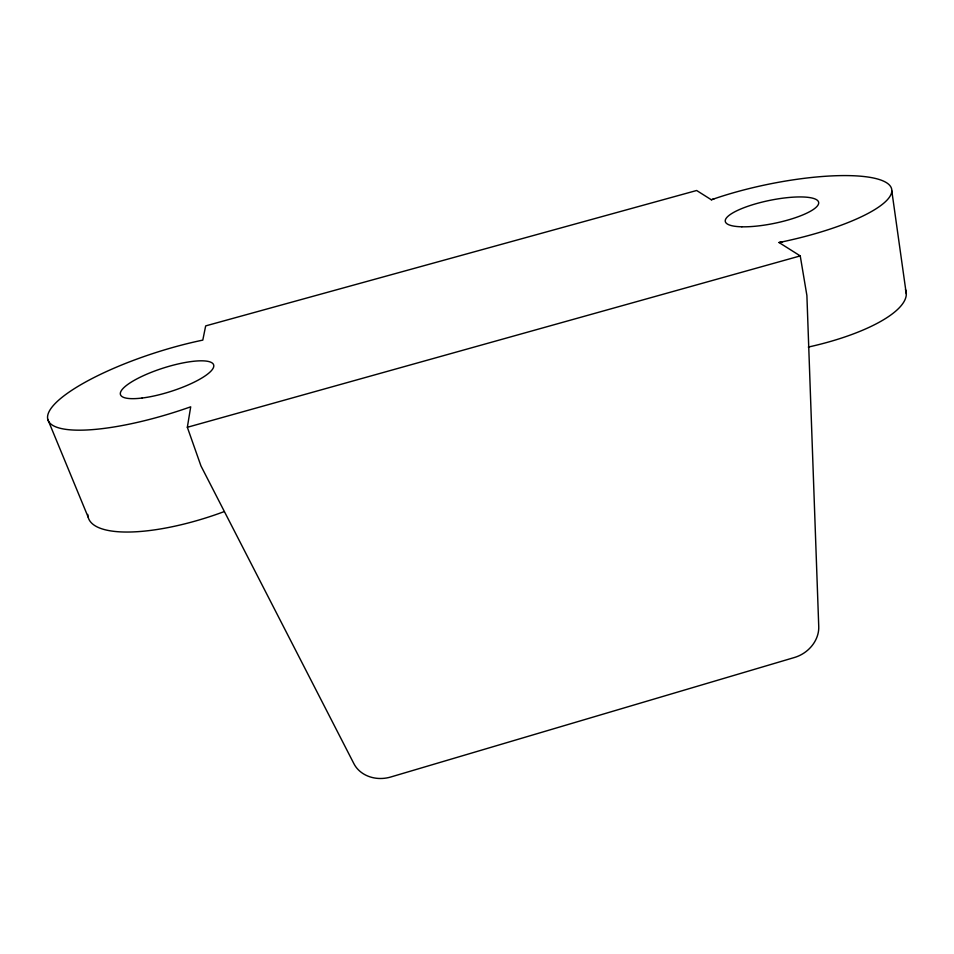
<?xml version="1.0" encoding="UTF-8"?>
<svg xmlns="http://www.w3.org/2000/svg" width="954" height="954" viewBox="0 0 954 954"><rect width="100%" height="100%" fill="white"/><g stroke="black" fill="none" stroke-linecap="round" stroke-linejoin="round"><path stroke-width="1.43" d="M187.342 427.285L190.705 406.809A124.044 31.255 -17.7 0 1 47.688 415.658A124.044 31.255 -17.7 0 1 202.797 340.113L205.67 325.898L696.647 190.502L711.35 199.78A120.24 29.622 -11.6 0 1 886.504 182.703A120.24 29.622 -11.6 0 1 779.036 242.519L800.239 255.91L806.893 295.49L818.747 626.623A30.552 25.973 -32.4 0 1 794.443 657.497L390.746 777.009A31.172 26.76 -11.7 0 1 353.946 763.772L200.972 465.957L187.342 427.285L800.239 255.91M711.35 199.78L714.033 198.849M779.036 242.519L782.662 241.767M47.7 419.176L88.138 517.068M891.811 190.907L906.3 293.904M905.441 289.575A116.937 36.085 -10.8 0 1 808.288 347.065M224.178 511.606A118.642 37.433 -18.6 0 1 87.768 514.421M142.063 398.033A48.881 12.283 -17.7 0 0 213.756 366.384A48.881 12.283 -17.7 0 0 145.449 374.767A48.881 12.283 -17.7 0 0 142.063 398.033M741.866 226.802A47.64 11.71 -11.6 0 0 817.983 205.098A47.64 11.71 -11.6 0 0 756.093 203.703A47.64 11.71 -11.6 0 0 741.866 226.802"/></g></svg>
